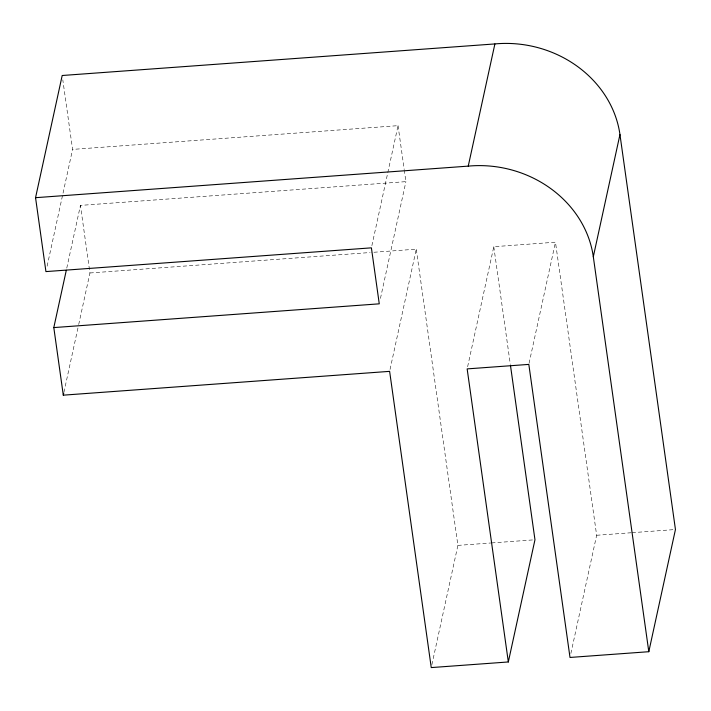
<?xml version="1.0" encoding="UTF-8"?>
<svg xmlns="http://www.w3.org/2000/svg" width="711" height="711" viewBox="0 0 711 711"><rect width="100%" height="100%" fill="white"/><g stroke="black" fill="none" stroke-linecap="round" stroke-linejoin="round"><path stroke-width="0.53" stroke-dasharray="3.56 2.67" d="M47.113 266.19L72.575 149.408L62.799 79.845M66.772 268.109L80.441 205.399L405.91 181.643L404.372 170.667M63.919 392.303L78.281 326.438M78.699 324.527L89.942 272.98L80.441 205.399M371.871 245.686L398.044 125.66L72.575 149.408M380.447 298.424L405.91 181.643M390.046 369.444L416.273 249.17L371.186 252.458M467.625 366.734L493.79 246.708L555.469 242.202L596.645 535.267L570.711 654.209M431.879 664.714L457.893 545.39L416.273 249.17M529.064 363.312L555.469 242.202M89.942 272.98L370.111 252.538M457.893 545.39L490.652 543M491.612 542.928L533.037 539.907M596.645 535.267L631.119 532.752M632.106 532.681L673.477 529.659M493.79 246.708L510.294 364.148M398.044 125.66L404.212 169.565"/><path stroke-width="1.07" d="M53.805 327.584L379.265 303.828L371.4 247.846L45.931 271.593L35.55 197.685L62.195 75.499L494.892 43.931A110.178 98.518 12.3 0 1 619.956 134.548L675.45 529.517L648.805 651.703L570 657.453L528.824 364.396L467.154 368.893L508.329 661.959L431.248 667.585L389.628 371.355L63.297 395.165L53.805 327.584L66.301 270.278M63.297 395.165L63.714 393.263M648.805 651.703L593.312 256.733A110.178 98.518 12.3 0 0 468.247 166.125L494.892 43.931M593.312 256.733L619.956 134.548M508.329 661.959L534.965 539.765L510.445 365.25M35.55 197.685L468.247 166.125"/></g></svg>
